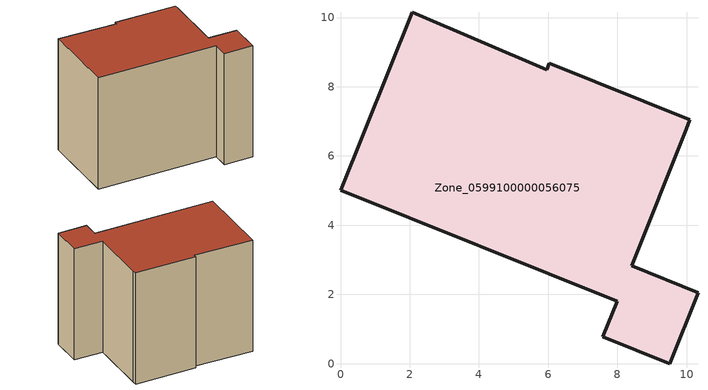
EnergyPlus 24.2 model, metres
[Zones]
Zone_0599100000056075
 floor ground (C_G): 7.58,0.77 8,1.8 0,5 2.07,10.15 5.96,8.49 6.03,8.67 10.09,7.04 9.99,6.77 8.41,2.82 10.33,2.04 9.51,0 z0
 wall outside (C_F): 8,1.8 7.58,0.77 9.51,0 10.33,2.04 8.41,2.82 9.99,6.77 10.09,7.04 6.03,8.67 5.96,8.49 2.07,10.15 0,5 8,1.8 z0:8.36
 roof outside (C_R): 9.99,6.77 10.09,7.04 6.03,8.67 5.96,8.49 2.07,10.15 0,5 8,1.8 7.58,0.77 9.51,0 10.33,2.04 8.41,2.82 z8.36
[BUILDING]
Pand.0599100000056075: North Axis=0; Terrain=City; Loads Convergence Tolerance Value=0.04; Temperature Convergence Tolerance Value=0.4; Solar Distribution=FullExterior; Maximum Number of Warmup Days=25; Minimum Number of Warmup Days=1
[Site:Location]
Rotterdam.The.Hague.AP_ZH_NLD Design_Conditions: Latitude=51.96; Longitude=4.45; Time Zone=1; Elevation=-4.5
[SITE:GROUNDTEMPERATURE:BUILDINGSURFACE]
18, 18, 18, 18, 18, 18, 18, 18, 18, 18, 18, 18
[MATERIAL] Thermal Absorptance=0.9; Solar Absorptance=0.7; Visible Absorptance=0.7
Name | Roughness | Thickness | Conductivity | Density | Specific Heat
G.TC.1975-1991 | MediumSmooth | 0.15 | 0.288461 | 540 | 1210
F.TC.1975-1991 | Rough | 0.3 | 0.230769 | 1920 | 840
R.TC.1975-1991 | MediumRough | 0.2 | 0.153846 | 1500 | 1000
[CONSTRUCTION]
C_G: G.TC.1975-1991
C_F: F.TC.1975-1991
C_R: R.TC.1975-1991
[ZONE]
Zone_0599100000056075: Type=1; Multiplier=1; Ceiling Height=Autocalculate; Volume=Autocalculate; Floor Area=autocalculate; Part of Total Floor Area=Yes
[ZONEINFILTRATION:DESIGNFLOWRATE]
Infil_Zone_0599100000056075: Zone or ZoneList or Space or SpaceList=Zone_0599100000056075; Schedule=AlwaysOn; Design Flow Rate Calculation Method=Flow/Area; Flow Rate per Floor Area=0.003; Constant Term Coefficient=1; Temperature Term Coefficient=0; Velocity Term Coefficient=0; Velocity Squared Term Coefficient=0
[HVACTEMPLATE:ZONE:IDEALLOADSAIRSYSTEM]
Zone_0599100000056075: Maximum Heating Supply Air Temperature=50; Minimum Cooling Supply Air Temperature=13; Maximum Heating Supply Air Humidity Ratio=0.0156; Minimum Cooling Supply Air Humidity Ratio=0.0077; Heating Limit=NoLimit; Cooling Limit=NoLimit; Dehumidification Control Type=ConstantSensibleHeatRatio; Cooling Sensible Heat Ratio=0.7; Dehumidification Setpoint=60; Humidification Control Type=None; Humidification Setpoint=30; Outdoor Air Method=None; Outdoor Air Flow Rate per Person=0.00944; Outdoor Air Flow Rate per Zone Floor Area=0; Outdoor Air Flow Rate per Zone=0; Demand Controlled Ventilation Type=None; Outdoor Air Economizer Type=NoEconomizer; Heat Recovery Type=None; Sensible Heat Recovery Effectiveness=0.7; Latent Heat Recovery Effectiveness=0.65
[ZONECONTROL:THERMOSTAT]
ThermostatControl_Zone_0599100000056075: Zone or ZoneList=Zone_0599100000056075; Control Type Schedule=DualSetpointControlType; Control 1=Thermostat_Zone_0599100000056075; Temperature Difference Between Cutout And Setpoint=0
[THERMOSTATSETPOINT:DUALSETPOINT]
Thermostat_Zone_0599100000056075: Heating Setpoint Temperature Schedule=HeatingSetpoint_Zone_0599100000056075; Cooling Setpoint Temperature Schedule=CoolingSetpoint_Zone_0599100000056075
[SCHEDULE:COMPACT]
HeatingSetpoint_Zone_0599100000056075: Through: 12/31, For: AllDays, Until: 24:00, 21
CoolingSetpoint_Zone_0599100000056075: Through: 12/31, For: AllDays, Until: 24:00, 24
DualSetpointControlType: Through: 12/31, For: AllDays, Until: 24:00, 4
AlwaysOn: Through: 12/31, For: AllDays, Until: 24:00, 1
